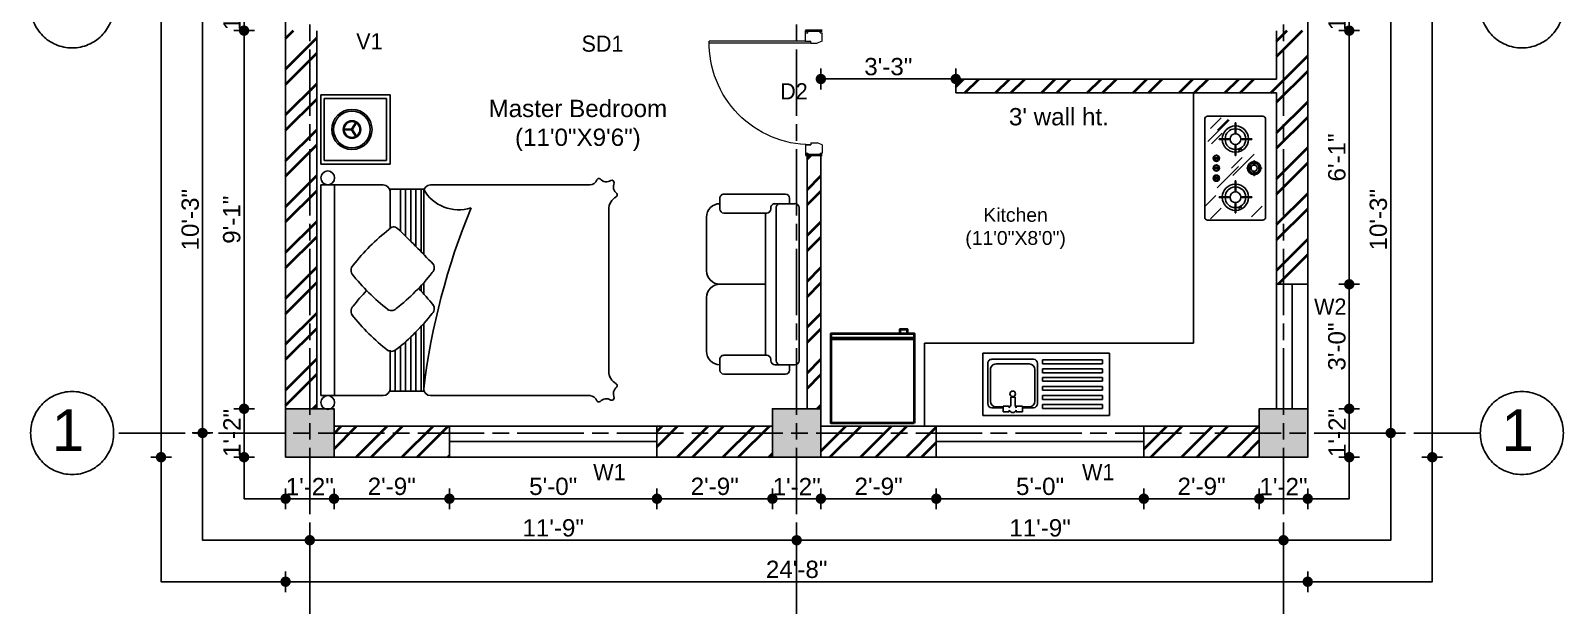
# Model space of a CAD drawing. Header units: inches. Extents: x 115570 to 265311, y 61168 to 314550.
# Drawn here: x 150193.1 to 150636.2, y 81129.9 to 81296.6 of the extents above; entities that cross this region are included whole.
import ezdxf

# ---------------------------------------------------------------- set-up
doc = ezdxf.new("R2010")
doc.units = ezdxf.units.IN
doc.header["$MEASUREMENT"] = 0
doc.linetypes.add('ACAD_ISO08W100', pattern=[36, 24, -3, 6, -3])
doc.layers.get('0').update_dxf_attribs({"lineweight": 25})
doc.layers.add('0 wall', color=7, linetype='Continuous', lineweight=40)
doc.layers.add('hatch', color=9, linetype='Continuous', lineweight=9)
doc.layers.add('0_center line', color=4, linetype='ACAD_ISO08W100', transparency=0.5)
doc.layers.add('doors and windows', color=240, linetype='Continuous')
doc.styles.add('arial.', font='arial.ttf')
doc.styles.add('bimal', font='comic.ttf')
doc.styles.get("Standard").update_dxf_attribs({"font": 'arial.ttf'})
doc.dimstyles.new('interior dimension', dxfattribs={"dimscale": 0, "dimtxt": 5, "dimasz": 3, "dimexe": 3, "dimexo": 3, "dimgap": 1, "dimtad": 1, "dimdec": 0, "dimrnd": 0.25, "dimzin": 3, "dimdsep": 46, "dimlunit": 4, "dimtxsty": 'arial.', "dimblk": 'DOT', "dimcen": 3, "dimdle": 6, "dimclrd": 4, "dimclre": 256, "dimclrt": 7, "dimazin": 0, "dimtfac": 1, "dimtdec": 0, "dimtix": 1, "dimtmove": 2, "dimatfit": 3, "dimfxl": 3, "dimfxlon": 1, "dimtolj": 1, "dimtzin": 0, "dimlwd": -1, "dimlwe": -1, "dimarcsym": 0})
pattern_1 = [(45, (43013.2385, 46726.909), (-6.6291261, 6.6291261), []), (45, (43017.658, 46726.909), (-6.6291261, 6.6291261), [])]

# ---------------------------------------------------------------- blocks, each defined once
blk = doc.blocks.new('A$C64847A4C')
for p, q in [((24, 337), (101, 414)), ((321, 203), (476, 357)), ((377, 411), (372, 411)), ((427, 360), (427, 355)), ((587, 340), (582, 340)), ((53, 225), (53, 220)), ((232, 89), (387, 244)), ((284, 225), (284, 220)), ((377, 306), (372, 306)), ((374, 194), (452, 271)), ((466, 225), (466, 220)), ((702, 225), (702, 220)), ((10, 41), (87, 118)), ((550, 48), (627, 125)), ((568, 22), (722, 177)), ((651, 92), (728, 170)), ((661, 42), (739, 119)), ((101, 2), (178, 79)), ((587, 104), (582, 104))]:
    blk.add_line(p, q)
at = {"ltscale": 0.18}
for p, q in [((163, 340), (168, 340)), ((163, 267), (163, 340)), ((168, 267), (168, 340)), ((348, 360), (322, 360)), ((322, 355), (322, 360)), ((348, 355), (322, 355)), ((372, 385), (372, 411)), ((377, 385), (377, 411)), ((402, 360), (427, 360)), ((402, 355), (427, 355)), ((582, 267), (582, 340)), ((587, 267), (587, 340)), ((120, 225), (53, 225)), ((210, 225), (284, 225)), ((372, 330), (372, 306)), ((377, 330), (377, 306)), ((540, 225), (466, 225)), ((630, 225), (702, 225)), ((120, 220), (53, 220)), ((163, 177), (163, 104)), ((168, 177), (168, 104)), ((210, 220), (284, 220)), ((540, 220), (466, 220)), ((582, 177), (582, 104)), ((587, 177), (587, 104)), ((630, 220), (702, 220)), ((163, 104), (168, 104)), ((299, 100), (299, 69)), ((307, 100), (307, 69)), ((372, 100), (372, 69)), ((380, 100), (380, 69)), ((443, 100), (443, 69)), ((451, 100), (451, 69))]:
    blk.add_line(p, q, dxfattribs=at)
blk.add_lwpolyline([(20, 0), (730, 0, 0.414214), (750, 20), (750, 420, 0.414214), (730, 440), (20, 440, 0.414214), (0, 420), (0, 20, 0.414214)], format="xyb", close=True)
for centre in [(346, 386), (89, 248), (95, 261), (509, 248), (515, 261)]:
    blk.add_circle(centre, 3.73)
for centre, radius in [((375, 357), 22.4), ((165, 222), 39), ((585, 222), 39), ((303, 84), 22.5), ((376, 84), 22.5), ((447, 84), 22.5)]:
    blk.add_circle(centre, radius, dxfattribs=at)
for centre, radius, start, end in [((375, 357), 47.4, 93.0255, 176.9745), ((375, 357), 47.4, 183.0255, 266.9745), ((375, 357), 37.4, 93.8363, 176.1637), ((375, 357), 37.4, 183.8363, 266.1637), ((347, 357), 2.62, 287.6318, 72.3682), ((375, 385), 2.52, 187.9505, 352.0495), ((375, 330), 2.5, 358.3317, 181.6683), ((375, 357), 47.4, 3.0255, 86.9745), ((375, 357), 37.4, 3.8363, 86.1637), ((375, 357), 37.4, 273.8363, 356.1637), ((375, 357), 47.4, 273.0255, 356.9745), ((403, 357), 2.52, 97.2236, 262.7764), ((165, 222), 95, 91.5918, 178.4082), ((165, 222), 75, 91.9102, 178.0898), ((119, 222), 2.64, 288.751, 71.249), ((165, 267), 2.52, 186.7354, 353.2646), ((165, 222), 95, 1.5918, 88.4082), ((165, 222), 75, 1.9102, 88.0898), ((211, 222), 2.67, 110.5507, 249.4493), ((585, 222), 95, 91.5918, 178.4082), ((585, 222), 75, 91.9102, 178.0898), ((539, 222), 2.63, 288.412, 71.588), ((585, 267), 2.51, 183.9579, 356.0421), ((585, 222), 75, 1.9102, 88.0898), ((585, 222), 95, 1.5918, 88.4082), ((630, 222), 2.58, 104.2945, 255.7055), ((165, 222), 95, 181.5918, 268.4082), ((165, 222), 75, 181.9102, 268.0898), ((165, 222), 95, 271.5918, 358.4082), ((165, 222), 75, 271.9102, 358.0898), ((585, 222), 95, 181.5918, 268.4082), ((585, 222), 75, 181.9102, 268.0898), ((585, 176), 2.63, 17.9418, 162.0582), ((585, 222), 75, 271.9102, 358.0898), ((585, 222), 95, 271.5918, 358.4082), ((303, 84), 18.5, 111.3237, 248.6763), ((297, 100), 2, 0, 111.3237), ((297, 69), 2, 248.6763, 0), ((309, 100), 2, 68.6763, 180), ((309, 69), 2, 180, 291.3237), ((303, 84), 18.5, 291.3237, 68.6763), ((376, 84), 18.5, 111.3237, 248.6763), ((370, 100), 2, 0, 111.3237), ((370, 69), 2, 248.6763, 0), ((382, 100), 2, 68.6763, 180), ((382, 69), 2, 180, 291.3237), ((376, 84), 18.5, 291.3237, 68.6763), ((447, 84), 18.5, 111.3237, 248.6763), ((441, 100), 2, 0, 111.3237), ((441, 69), 2, 248.6763, 0), ((453, 100), 2, 68.6763, 180), ((453, 69), 2, 180, 291.3237), ((447, 84), 18.5, 291.3237, 68.6763)]:
    blk.add_arc(centre, radius, start, end, dxfattribs=at)
blk.add_arc((165, 176), 2.69, 21.7885, 158.2115)
blk = doc.blocks.new('A$C27DD639B')
for p, q in [((0, 0), (0, 450)), ((0, 450), (916, 450)), ((916, 0), (916, 450)), ((51, 372), (51, 400)), ((51, 400), (486, 400)), ((486, 372), (51, 372)), ((51, 307), (51, 335)), ((51, 335), (486, 335)), ((486, 400), (486, 372)), ((486, 335), (486, 307)), ((521, 74), (521, 364)), ((541, 118), (541, 348)), ((551, 394), (630, 394)), ((581, 388), (630, 388)), ((630, 383), (630, 423)), ((630, 423), (675, 423)), ((675, 383), (630, 383)), ((675, 423), (675, 411)), ((675, 394), (675, 383)), ((683, 319), (683, 382)), ((714, 380), (714, 319)), ((725, 412), (725, 423)), ((725, 423), (770, 423)), ((725, 383), (725, 394)), ((770, 383), (725, 383)), ((770, 423), (770, 383)), ((770, 394), (851, 394)), ((770, 388), (821, 388)), ((861, 348), (861, 118)), ((881, 364), (881, 74)), ((486, 307), (51, 307)), ((51, 240), (51, 268)), ((51, 268), (486, 268)), ((486, 240), (51, 240)), ((486, 268), (486, 240)), ((714, 319), (683, 319)), ((51, 175), (51, 203)), ((51, 203), (486, 203)), ((486, 175), (51, 175)), ((51, 113), (51, 141)), ((51, 141), (486, 141)), ((486, 113), (51, 113)), ((486, 203), (486, 175)), ((486, 141), (486, 113)), ((51, 48), (51, 76)), ((51, 76), (486, 76)), ((486, 48), (51, 48)), ((486, 76), (486, 48)), ((851, 44), (551, 44)), ((821, 78), (581, 78)), ((916, 0), (0, 0))]:
    blk.add_line(p, q)
blk.add_circle((700, 294), 20.1)
for centre, radius, start, end in [((551, 364), 30, 90, 180), ((581, 348), 40, 90, 180), ((700, 403), 26.7, 19.9093, 161.5199), ((700, 403), 26.7, 198.4801, 230.0288), ((700, 403), 26.7, 301.5638, 340.0907), ((821, 348), 40, 0, 90), ((851, 364), 30, 0, 90), ((581, 118), 40, 180, 270), ((821, 118), 40, 270, 0), ((551, 74), 30, 180, 270), ((851, 74), 30, 270, 0)]:
    blk.add_arc(centre, radius, start, end)
blk = doc.blocks.new('Fridge')
at = {"color": 0, "transparency": 33554687}
blk.add_lwpolyline([(3265.75, 1882.7), (3289.75, 1882.7), (3289.75, 1856.7), (3265.75, 1856.7)], close=True, dxfattribs=at)
blk.add_lwpolyline([(3269.85, 1856.7), (3269.85, 1855.5), (3267.85, 1855.5), (3267.85, 1856.7)], dxfattribs=at)
at = {"layer": '0 wall', "transparency": 33554687}
for p, q in [((3289.75, 1858.3), (3265.75, 1858.3)), ((3289.75, 1857.97), (3265.75, 1857.97))]:
    blk.add_line(p, q, dxfattribs=at)
blk = doc.blocks.new('d2')
at = {"layer": '0 wall'}
for p, q in [((0, 4), (0, 0)), ((30, 0), (30, 4))]:
    blk.add_line(p, q, dxfattribs=at)
at = {"layer": 'hatch', "color": 8}
for p, q in [((2.5, 4), (2.5, 27.25)), ((3, 2.75), (3, 27.25)), ((2.5, 4), (0, 4)), ((0.5, 4), (0.5, 3.5)), ((2.5, 4), (2.5, 2.75)), ((27.5, 4), (27.5, 2.75)), ((27.5, 4), (30, 4)), ((29.5, 4), (29.5, 3.5)), ((0.5, 3.5), (0, 3.5)), ((0.5, 0.5), (0, 0.5)), ((0.5, 0.5), (0.5, 0)), ((2.5, 0), (0.5, 0)), ((3, 2.75), (2.5, 2.75)), ((2.5, 0), (3, 1.25)), ((3, 2.75), (3, 1.25)), ((27, 2.75), (27.5, 2.75)), ((27, 2.75), (27, 1.25)), ((27.5, 0), (27, 1.25)), ((27.5, 0), (29.5, 0)), ((29.5, 3.5), (30, 3.5)), ((29.5, 0.5), (30, 0.5)), ((29.5, 0.5), (29.5, 0))]:
    blk.add_line(p, q, dxfattribs=at)
blk.add_arc((2.91, 2.66), 24.59, 0.2201, 90.9446, dxfattribs=at)
blk = doc.blocks.new('A$C02A636C4')
for p, q in [((1.203, 0.669), (0.097, 0.669)), ((0, 0.572), (0, 0.126)), ((0.068, 0.601), (0.029, 0.601)), ((0.068, 0.64), (0.068, 0.601)), ((0.068, 0.533), (0.068, 0.601)), ((1.232, 0.64), (1.232, 0.601)), ((1.232, 0.601), (1.271, 0.601)), ((1.232, 0.533), (1.232, 0.601)), ((1.3, 0.572), (1.3, 0.126)), ((0.068, 0.495), (0.068, 0.543)), ((1.203, 0.504), (0.097, 0.504)), ((0.107, 0.466), (0.097, 0.466)), ((1.193, 0.466), (1.203, 0.466)), ((1.232, 0.495), (1.232, 0.543)), ((0.136, 0.126), (0.136, 0.436)), ((1.164, 0.427), (0.136, 0.427)), ((0.65, 0.097), (0.65, 0.427)), ((1.164, 0.126), (1.164, 0.436)), ((0.029, 0.097), (0.107, 0.097)), ((0.165, 0), (0.553, 0)), ((0.747, 0), (1.135, 0)), ((1.271, 0.097), (1.193, 0.097))]:
    blk.add_line(p, q)
for centre, radius, start, end in [((0.097, 0.64), 0.0291, 90, 180), ((1.203, 0.64), 0.0291, 0, 90), ((0.029, 0.572), 0.0291, 90, 180), ((1.271, 0.572), 0.0291, 0, 90), ((0.097, 0.533), 0.0291, 180, 270), ((0.097, 0.495), 0.0291, 180, 270), ((0.107, 0.436), 0.0291, 0, 90), ((1.193, 0.436), 0.0291, 90, 180), ((1.203, 0.533), 0.0291, 270, 0), ((1.203, 0.495), 0.0291, 270, 0), ((0.029, 0.126), 0.0291, 180, 270), ((0.107, 0.126), 0.0291, 270, 0), ((1.193, 0.126), 0.0291, 180, 270), ((1.271, 0.126), 0.0291, 270, 0), ((0.165, 0.097), 0.097, 180, 270), ((0.553, 0.097), 0.097, 270, 0), ((0.747, 0.097), 0.097, 180, 270), ((1.135, 0.097), 0.097, 270, 0)]:
    blk.add_arc(centre, radius, start, end)
blk = doc.blocks.new('_Dot')
at = {"color": 0, "linetype": 'ByBlock', "lineweight": -2}
blk.add_line((-0.5, 0), (-1, 0), dxfattribs=at)
at = {"color": 0, "linetype": 'ByBlock', "const_width": 0.5}
blk.add_lwpolyline([(-0.25, 0, 1), (0.25, 0, 1)], format="xyb", close=True, dxfattribs=at)
blk = doc.blocks.new('*D331')
at = {"transparency": 16777216}
for p, q in [((150421.56, 81285.63), (150421.56, 81279.63)), ((150460.56, 81282.63), (150460.56, 81285.63))]:
    blk.add_line(p, q, dxfattribs=at)
at = {"color": 4, "transparency": 16777216}
blk.add_line((150457.56, 81282.63), (150424.56, 81282.63), dxfattribs=at)
at = {"layer": 'Defpoints', "color": 0, "transparency": 16777216}
for p in [(150421.56, 81296.61), (150421.56, 81282.63), (150460.56, 81282.6)]:
    blk.add_point(p, dxfattribs=at)
at = {"color": 4, "transparency": 16777216, "xscale": 3, "yscale": 3, "zscale": 3, "rotation": 180}
blk.add_blockref('_Dot', (150421.56, 81282.63), dxfattribs=at)
at = {"color": 4, "transparency": 16777216, "xscale": 3, "yscale": 3, "zscale": 3}
blk.add_blockref('_Dot', (150460.56, 81282.63), dxfattribs=at)
at = {"color": 7, "transparency": 16777216, "insert": (150441.06, 81286.18), "char_height": 5, "attachment_point": 5, "style": 'arial.'}
blk.add_mtext('\\A1;3\'-3"', dxfattribs=at)
blk = doc.blocks.new('*D332')
at = {"transparency": 16777216}
for p, q in [((150266.81, 81164.27), (150266.81, 81158.27)), ((150280.81, 81164.27), (150280.81, 81158.27))]:
    blk.add_line(p, q, dxfattribs=at)
at = {"color": 4, "transparency": 16777216}
for p, q in [((150263.81, 81161.27), (150260.81, 81161.27)), ((150266.81, 81161.27), (150280.81, 81161.27)), ((150283.81, 81161.27), (150286.81, 81161.27))]:
    blk.add_line(p, q, dxfattribs=at)
at = {"layer": 'Defpoints', "color": 0, "transparency": 16777216}
for p in [(150266.81, 81173.28), (150280.81, 81173.27), (150280.81, 81161.27)]:
    blk.add_point(p, dxfattribs=at)
at = {"color": 4, "transparency": 16777216, "xscale": 3, "yscale": 3, "zscale": 3}
blk.add_blockref('_Dot', (150266.81, 81161.27), dxfattribs=at)
at = {"color": 4, "transparency": 16777216, "xscale": 3, "yscale": 3, "zscale": 3, "rotation": 180}
blk.add_blockref('_Dot', (150280.81, 81161.27), dxfattribs=at)
at = {"color": 7, "transparency": 16777216, "insert": (150273.81, 81164.78), "char_height": 5, "attachment_point": 5, "style": 'arial.'}
blk.add_mtext('\\A1;1\'-2"', dxfattribs=at)
blk = doc.blocks.new('*D333')
at = {"transparency": 16777216}
for p, q in [((150280.81, 81164.27), (150280.81, 81158.27)), ((150314.18, 81164.27), (150314.18, 81158.27))]:
    blk.add_line(p, q, dxfattribs=at)
at = {"color": 4, "transparency": 16777216}
blk.add_line((150283.81, 81161.27), (150311.18, 81161.27), dxfattribs=at)
at = {"layer": 'Defpoints', "color": 0, "transparency": 16777216}
for p in [(150280.81, 81173.27), (150314.18, 81173.27), (150314.18, 81161.27)]:
    blk.add_point(p, dxfattribs=at)
at = {"color": 4, "transparency": 16777216, "xscale": 3, "yscale": 3, "zscale": 3, "rotation": 180}
blk.add_blockref('_Dot', (150280.81, 81161.27), dxfattribs=at)
at = {"color": 4, "transparency": 16777216, "xscale": 3, "yscale": 3, "zscale": 3}
blk.add_blockref('_Dot', (150314.18, 81161.27), dxfattribs=at)
at = {"color": 7, "transparency": 16777216, "insert": (150297.5, 81164.82), "char_height": 5, "attachment_point": 5, "style": 'arial.'}
blk.add_mtext('\\A1;2\'-9"', dxfattribs=at)
blk = doc.blocks.new('*D334')
at = {"transparency": 16777216}
for p, q in [((150314.18, 81164.27), (150314.18, 81158.27)), ((150374.18, 81164.27), (150374.18, 81158.27))]:
    blk.add_line(p, q, dxfattribs=at)
at = {"color": 4, "transparency": 16777216}
blk.add_line((150317.18, 81161.27), (150371.18, 81161.27), dxfattribs=at)
at = {"layer": 'Defpoints', "color": 0, "transparency": 16777216}
for p in [(150314.18, 81173.27), (150374.18, 81173.27), (150374.18, 81161.27)]:
    blk.add_point(p, dxfattribs=at)
at = {"color": 4, "transparency": 16777216, "xscale": 3, "yscale": 3, "zscale": 3, "rotation": 180}
blk.add_blockref('_Dot', (150314.18, 81161.27), dxfattribs=at)
at = {"color": 4, "transparency": 16777216, "xscale": 3, "yscale": 3, "zscale": 3}
blk.add_blockref('_Dot', (150374.18, 81161.27), dxfattribs=at)
at = {"color": 7, "transparency": 16777216, "insert": (150344.18, 81164.82), "char_height": 5, "attachment_point": 5, "style": 'arial.'}
blk.add_mtext('\\A1;5\'-0"', dxfattribs=at)
blk = doc.blocks.new('*D335')
at = {"transparency": 16777216}
for p, q in [((150374.18, 81164.27), (150374.18, 81158.27)), ((150407.56, 81164.27), (150407.56, 81158.27))]:
    blk.add_line(p, q, dxfattribs=at)
at = {"color": 4, "transparency": 16777216}
blk.add_line((150377.18, 81161.27), (150404.56, 81161.27), dxfattribs=at)
at = {"layer": 'Defpoints', "color": 0, "transparency": 16777216}
for p in [(150374.18, 81173.27), (150407.56, 81173.27), (150407.56, 81161.27)]:
    blk.add_point(p, dxfattribs=at)
at = {"color": 4, "transparency": 16777216, "xscale": 3, "yscale": 3, "zscale": 3, "rotation": 180}
blk.add_blockref('_Dot', (150374.18, 81161.27), dxfattribs=at)
at = {"color": 4, "transparency": 16777216, "xscale": 3, "yscale": 3, "zscale": 3}
blk.add_blockref('_Dot', (150407.56, 81161.27), dxfattribs=at)
at = {"color": 7, "transparency": 16777216, "insert": (150390.87, 81164.82), "char_height": 5, "attachment_point": 5, "style": 'arial.'}
blk.add_mtext('\\A1;2\'-9"', dxfattribs=at)
blk = doc.blocks.new('*D336')
at = {"transparency": 16777216}
for p, q in [((150407.56, 81164.27), (150407.56, 81158.27)), ((150421.56, 81164.27), (150421.56, 81158.27))]:
    blk.add_line(p, q, dxfattribs=at)
at = {"color": 4, "transparency": 16777216}
for p, q in [((150404.56, 81161.27), (150401.56, 81161.27)), ((150407.56, 81161.27), (150421.56, 81161.27)), ((150424.56, 81161.27), (150427.56, 81161.27))]:
    blk.add_line(p, q, dxfattribs=at)
at = {"layer": 'Defpoints', "color": 0, "transparency": 16777216}
for p in [(150407.56, 81173.27), (150421.56, 81173.27), (150421.56, 81161.27)]:
    blk.add_point(p, dxfattribs=at)
at = {"color": 4, "transparency": 16777216, "xscale": 3, "yscale": 3, "zscale": 3}
blk.add_blockref('_Dot', (150407.56, 81161.27), dxfattribs=at)
at = {"color": 4, "transparency": 16777216, "xscale": 3, "yscale": 3, "zscale": 3, "rotation": 180}
blk.add_blockref('_Dot', (150421.56, 81161.27), dxfattribs=at)
at = {"color": 7, "transparency": 16777216, "insert": (150414.56, 81164.78), "char_height": 5, "attachment_point": 5, "style": 'arial.'}
blk.add_mtext('\\A1;1\'-2"', dxfattribs=at)
blk = doc.blocks.new('*D337')
at = {"transparency": 16777216}
for p, q in [((150421.56, 81164.27), (150421.56, 81158.27)), ((150454.93, 81164.27), (150454.93, 81158.27))]:
    blk.add_line(p, q, dxfattribs=at)
at = {"color": 4, "transparency": 16777216}
blk.add_line((150424.56, 81161.27), (150451.93, 81161.27), dxfattribs=at)
at = {"layer": 'Defpoints', "color": 0, "transparency": 16777216}
for p in [(150421.56, 81173.27), (150454.93, 81173.27), (150454.93, 81161.27)]:
    blk.add_point(p, dxfattribs=at)
at = {"color": 4, "transparency": 16777216, "xscale": 3, "yscale": 3, "zscale": 3, "rotation": 180}
blk.add_blockref('_Dot', (150421.56, 81161.27), dxfattribs=at)
at = {"color": 4, "transparency": 16777216, "xscale": 3, "yscale": 3, "zscale": 3}
blk.add_blockref('_Dot', (150454.93, 81161.27), dxfattribs=at)
at = {"color": 7, "transparency": 16777216, "insert": (150438.25, 81164.82), "char_height": 5, "attachment_point": 5, "style": 'arial.'}
blk.add_mtext('\\A1;2\'-9"', dxfattribs=at)
blk = doc.blocks.new('*D338')
at = {"transparency": 16777216}
for p, q in [((150454.93, 81164.27), (150454.93, 81158.27)), ((150514.93, 81164.27), (150514.93, 81158.27))]:
    blk.add_line(p, q, dxfattribs=at)
at = {"color": 4, "transparency": 16777216}
blk.add_line((150457.93, 81161.27), (150511.93, 81161.27), dxfattribs=at)
at = {"layer": 'Defpoints', "color": 0, "transparency": 16777216}
for p in [(150454.93, 81173.27), (150514.93, 81173.27), (150514.93, 81161.27)]:
    blk.add_point(p, dxfattribs=at)
at = {"color": 4, "transparency": 16777216, "xscale": 3, "yscale": 3, "zscale": 3, "rotation": 180}
blk.add_blockref('_Dot', (150454.93, 81161.27), dxfattribs=at)
at = {"color": 4, "transparency": 16777216, "xscale": 3, "yscale": 3, "zscale": 3}
blk.add_blockref('_Dot', (150514.93, 81161.27), dxfattribs=at)
at = {"color": 7, "transparency": 16777216, "insert": (150484.93, 81164.82), "char_height": 5, "attachment_point": 5, "style": 'arial.'}
blk.add_mtext('\\A1;5\'-0"', dxfattribs=at)
blk = doc.blocks.new('*D339')
at = {"transparency": 16777216}
for p, q in [((150514.93, 81164.27), (150514.93, 81158.27)), ((150548.31, 81164.27), (150548.31, 81158.27))]:
    blk.add_line(p, q, dxfattribs=at)
at = {"color": 4, "transparency": 16777216}
blk.add_line((150517.93, 81161.27), (150545.31, 81161.27), dxfattribs=at)
at = {"layer": 'Defpoints', "color": 0, "transparency": 16777216}
for p in [(150514.93, 81173.27), (150548.31, 81173.27), (150548.31, 81161.27)]:
    blk.add_point(p, dxfattribs=at)
at = {"color": 4, "transparency": 16777216, "xscale": 3, "yscale": 3, "zscale": 3, "rotation": 180}
blk.add_blockref('_Dot', (150514.93, 81161.27), dxfattribs=at)
at = {"color": 4, "transparency": 16777216, "xscale": 3, "yscale": 3, "zscale": 3}
blk.add_blockref('_Dot', (150548.31, 81161.27), dxfattribs=at)
at = {"color": 7, "transparency": 16777216, "insert": (150531.62, 81164.82), "char_height": 5, "attachment_point": 5, "style": 'arial.'}
blk.add_mtext('\\A1;2\'-9"', dxfattribs=at)
blk = doc.blocks.new('*D340')
at = {"transparency": 16777216}
for p, q in [((150548.31, 81164.27), (150548.31, 81158.27)), ((150562.31, 81164.27), (150562.31, 81158.27))]:
    blk.add_line(p, q, dxfattribs=at)
at = {"color": 4, "transparency": 16777216}
for p, q in [((150545.31, 81161.27), (150542.31, 81161.27)), ((150548.31, 81161.27), (150562.31, 81161.27)), ((150565.31, 81161.27), (150568.31, 81161.27))]:
    blk.add_line(p, q, dxfattribs=at)
at = {"layer": 'Defpoints', "color": 0, "transparency": 16777216}
for p in [(150548.31, 81173.27), (150562.31, 81173.27), (150562.31, 81161.27)]:
    blk.add_point(p, dxfattribs=at)
at = {"color": 4, "transparency": 16777216, "xscale": 3, "yscale": 3, "zscale": 3}
blk.add_blockref('_Dot', (150548.31, 81161.27), dxfattribs=at)
at = {"color": 4, "transparency": 16777216, "xscale": 3, "yscale": 3, "zscale": 3, "rotation": 180}
blk.add_blockref('_Dot', (150562.31, 81161.27), dxfattribs=at)
at = {"color": 7, "transparency": 16777216, "insert": (150555.31, 81164.78), "char_height": 5, "attachment_point": 5, "style": 'arial.'}
blk.add_mtext('\\A1;1\'-2"', dxfattribs=at)
blk = doc.blocks.new('*D341')
at = {"transparency": 16777216}
for p, q in [((150273.81, 81152.27), (150273.81, 81146.27)), ((150414.56, 81152.27), (150414.56, 81146.27))]:
    blk.add_line(p, q, dxfattribs=at)
at = {"color": 4, "transparency": 16777216}
blk.add_line((150276.81, 81149.27), (150411.56, 81149.27), dxfattribs=at)
at = {"layer": 'Defpoints', "color": 0, "transparency": 16777216}
for p in [(150273.81, 81173.28), (150414.56, 81173.28), (150414.56, 81149.27)]:
    blk.add_point(p, dxfattribs=at)
at = {"color": 4, "transparency": 16777216, "xscale": 3, "yscale": 3, "zscale": 3, "rotation": 180}
blk.add_blockref('_Dot', (150273.81, 81149.27), dxfattribs=at)
at = {"color": 4, "transparency": 16777216, "xscale": 3, "yscale": 3, "zscale": 3}
blk.add_blockref('_Dot', (150414.56, 81149.27), dxfattribs=at)
at = {"color": 7, "transparency": 16777216, "insert": (150344.18, 81152.82), "char_height": 5, "attachment_point": 5, "style": 'arial.'}
blk.add_mtext('\\A1;11\'-9"', dxfattribs=at)
blk = doc.blocks.new('*D342')
at = {"transparency": 16777216}
for p, q in [((150414.56, 81152.27), (150414.56, 81146.27)), ((150555.31, 81152.27), (150555.31, 81146.27))]:
    blk.add_line(p, q, dxfattribs=at)
at = {"color": 4, "transparency": 16777216}
blk.add_line((150417.56, 81149.27), (150552.31, 81149.27), dxfattribs=at)
at = {"layer": 'Defpoints', "color": 0, "transparency": 16777216}
for p in [(150414.56, 81173.28), (150555.31, 81173.27), (150555.31, 81149.27)]:
    blk.add_point(p, dxfattribs=at)
at = {"color": 4, "transparency": 16777216, "xscale": 3, "yscale": 3, "zscale": 3, "rotation": 180}
blk.add_blockref('_Dot', (150414.56, 81149.27), dxfattribs=at)
at = {"color": 4, "transparency": 16777216, "xscale": 3, "yscale": 3, "zscale": 3}
blk.add_blockref('_Dot', (150555.31, 81149.27), dxfattribs=at)
at = {"color": 7, "transparency": 16777216, "insert": (150484.93, 81152.82), "char_height": 5, "attachment_point": 5, "style": 'arial.'}
blk.add_mtext('\\A1;11\'-9"', dxfattribs=at)
blk = doc.blocks.new('*D343')
at = {"transparency": 16777216}
for p, q in [((150266.81, 81140.27), (150266.81, 81134.27)), ((150562.31, 81140.27), (150562.31, 81134.27))]:
    blk.add_line(p, q, dxfattribs=at)
at = {"color": 4, "transparency": 16777216}
blk.add_line((150269.81, 81137.27), (150559.31, 81137.27), dxfattribs=at)
at = {"layer": 'Defpoints', "color": 0, "transparency": 16777216}
for p in [(150266.81, 81173.28), (150562.31, 81173.27), (150562.31, 81137.27)]:
    blk.add_point(p, dxfattribs=at)
at = {"color": 4, "transparency": 16777216, "xscale": 3, "yscale": 3, "zscale": 3, "rotation": 180}
blk.add_blockref('_Dot', (150266.81, 81137.27), dxfattribs=at)
at = {"color": 4, "transparency": 16777216, "xscale": 3, "yscale": 3, "zscale": 3}
blk.add_blockref('_Dot', (150562.31, 81137.27), dxfattribs=at)
at = {"color": 7, "transparency": 16777216, "insert": (150414.56, 81140.82), "char_height": 5, "attachment_point": 5, "style": 'arial.'}
blk.add_mtext('\\A1;24\'-8"', dxfattribs=at)
blk = doc.blocks.new('*D344')
at = {"color": 4, "transparency": 16777216}
for p, q in [((150574.31, 81190.27), (150574.31, 81193.27)), ((150574.31, 81173.28), (150574.31, 81187.27)), ((150574.31, 81170.28), (150574.31, 81167.28))]:
    blk.add_line(p, q, dxfattribs=at)
at = {"transparency": 16777216}
for p, q in [((150571.31, 81187.27), (150577.31, 81187.27)), ((150571.31, 81173.28), (150577.31, 81173.28))]:
    blk.add_line(p, q, dxfattribs=at)
at = {"layer": 'Defpoints', "color": 0, "transparency": 16777216}
for p in [(150562.31, 81187.27), (150574.31, 81187.27), (150562.31, 81173.28)]:
    blk.add_point(p, dxfattribs=at)
at = {"color": 4, "transparency": 16777216, "xscale": 3, "yscale": 3, "zscale": 3}
for p, rotation in [((150574.31, 81187.27), 270), ((150574.31, 81173.28), 90)]:
    blk.add_blockref('_Dot', p, dxfattribs=dict(at, rotation=rotation))
at = {"color": 7, "transparency": 16777216, "insert": (150570.8, 81180.27), "char_height": 5, "attachment_point": 5, "rotation": 90, "style": 'arial.'}
blk.add_mtext('\\A1;1\'-2"', dxfattribs=at)
blk = doc.blocks.new('*D345')
at = {"transparency": 16777216}
for p, q in [((150571.31, 81223.27), (150577.31, 81223.27)), ((150571.31, 81187.27), (150577.31, 81187.27))]:
    blk.add_line(p, q, dxfattribs=at)
at = {"color": 4, "transparency": 16777216}
blk.add_line((150574.31, 81190.27), (150574.31, 81220.27), dxfattribs=at)
at = {"layer": 'Defpoints', "color": 0, "transparency": 16777216}
for p in [(150562.31, 81223.27), (150574.31, 81223.27), (150562.31, 81187.27)]:
    blk.add_point(p, dxfattribs=at)
at = {"color": 4, "transparency": 16777216, "xscale": 3, "yscale": 3, "zscale": 3}
for p, rotation in [((150574.31, 81223.27), 90), ((150574.31, 81187.27), 270)]:
    blk.add_blockref('_Dot', p, dxfattribs=dict(at, rotation=rotation))
at = {"color": 7, "transparency": 16777216, "insert": (150570.75, 81205.27), "char_height": 5, "attachment_point": 5, "rotation": 90, "style": 'arial.'}
blk.add_mtext('\\A1;3\'-0"', dxfattribs=at)
blk = doc.blocks.new('*D346')
at = {"transparency": 16777216}
for p, q in [((150571.31, 81296.61), (150577.31, 81296.61)), ((150571.31, 81223.27), (150577.31, 81223.27))]:
    blk.add_line(p, q, dxfattribs=at)
at = {"color": 4, "transparency": 16777216}
blk.add_line((150574.31, 81226.27), (150574.31, 81293.61), dxfattribs=at)
at = {"layer": 'Defpoints', "color": 0, "transparency": 16777216}
for p in [(150562.31, 81296.61), (150574.31, 81296.61), (150562.31, 81223.27)]:
    blk.add_point(p, dxfattribs=at)
at = {"color": 4, "transparency": 16777216, "xscale": 3, "yscale": 3, "zscale": 3}
for p, rotation in [((150574.31, 81296.61), 90), ((150574.31, 81223.27), 270)]:
    blk.add_blockref('_Dot', p, dxfattribs=dict(at, rotation=rotation))
at = {"color": 7, "transparency": 16777216, "insert": (150570.75, 81259.94), "char_height": 5, "attachment_point": 5, "rotation": 90, "style": 'arial.'}
blk.add_mtext('\\A1;6\'-1"', dxfattribs=at)
blk = doc.blocks.new('*D347')
at = {"color": 4, "transparency": 16777216}
for p, q in [((150574.31, 81313.61), (150574.31, 81316.61)), ((150574.31, 81296.61), (150574.31, 81310.61)), ((150574.31, 81293.61), (150574.31, 81290.61))]:
    blk.add_line(p, q, dxfattribs=at)
at = {"transparency": 16777216}
for p, q in [((150571.31, 81310.61), (150577.31, 81310.61)), ((150571.31, 81296.61), (150577.31, 81296.61))]:
    blk.add_line(p, q, dxfattribs=at)
at = {"layer": 'Defpoints', "color": 0, "transparency": 16777216}
for p in [(150562.31, 81310.61), (150574.31, 81310.61), (150562.31, 81296.61)]:
    blk.add_point(p, dxfattribs=at)
at = {"color": 4, "transparency": 16777216, "xscale": 3, "yscale": 3, "zscale": 3}
for p, rotation in [((150574.31, 81310.61), 270), ((150574.31, 81296.61), 90)]:
    blk.add_blockref('_Dot', p, dxfattribs=dict(at, rotation=rotation))
at = {"color": 7, "transparency": 16777216, "insert": (150570.8, 81303.61), "char_height": 5, "attachment_point": 5, "rotation": 90, "style": 'arial.'}
blk.add_mtext('\\A1;1\'-2"', dxfattribs=at)
blk = doc.blocks.new('*D356')
at = {"transparency": 16777216}
for p, q in [((150583.31, 81303.61), (150589.31, 81303.61)), ((150583.31, 81180.27), (150589.31, 81180.27))]:
    blk.add_line(p, q, dxfattribs=at)
at = {"color": 4, "transparency": 16777216}
blk.add_line((150586.31, 81183.27), (150586.31, 81300.61), dxfattribs=at)
at = {"layer": 'Defpoints', "color": 0, "transparency": 16777216}
for p in [(150562.31, 81303.61), (150586.31, 81303.61), (150562.31, 81180.27)]:
    blk.add_point(p, dxfattribs=at)
at = {"color": 4, "transparency": 16777216, "xscale": 3, "yscale": 3, "zscale": 3}
for p, rotation in [((150586.31, 81303.61), 90), ((150586.31, 81180.27), 270)]:
    blk.add_blockref('_Dot', p, dxfattribs=dict(at, rotation=rotation))
at = {"color": 7, "transparency": 16777216, "insert": (150582.75, 81241.94), "char_height": 5, "attachment_point": 5, "rotation": 90, "style": 'arial.'}
blk.add_mtext('\\A1;10\'-3"', dxfattribs=at)
blk = doc.blocks.new('*D358')
at = {"transparency": 16777216}
for p, q in [((150595.31, 81502.61), (150601.31, 81502.61)), ((150595.31, 81173.27), (150601.31, 81173.27))]:
    blk.add_line(p, q, dxfattribs=at)
at = {"color": 4, "transparency": 16777216}
blk.add_line((150598.31, 81499.61), (150598.31, 81176.27), dxfattribs=at)
at = {"layer": 'Defpoints', "color": 0, "transparency": 16777216}
for p in [(150562.31, 81502.61), (150562.31, 81173.27), (150598.31, 81173.27)]:
    blk.add_point(p, dxfattribs=at)
at = {"color": 4, "transparency": 16777216, "xscale": 3, "yscale": 3, "zscale": 3}
for p, rotation in [((150598.31, 81502.61), 90), ((150598.31, 81173.27), 270)]:
    blk.add_blockref('_Dot', p, dxfattribs=dict(at, rotation=rotation))
at = {"color": 7, "transparency": 16777216, "insert": (150594.75, 81337.94), "char_height": 5, "attachment_point": 5, "rotation": 90, "style": 'arial.'}
blk.add_mtext('\\A1;27\'-5"', dxfattribs=at)
blk = doc.blocks.new('*D374')
at = {"color": 4, "transparency": 16777216}
for p, q in [((150254.81, 81313.6), (150254.81, 81316.6)), ((150254.81, 81310.6), (150254.81, 81296.61)), ((150254.81, 81293.61), (150254.81, 81290.61))]:
    blk.add_line(p, q, dxfattribs=at)
at = {"transparency": 16777216}
for p, q in [((150257.81, 81310.6), (150251.81, 81310.6)), ((150257.81, 81296.61), (150251.81, 81296.61))]:
    blk.add_line(p, q, dxfattribs=at)
at = {"layer": 'Defpoints', "color": 0, "transparency": 16777216}
for p in [(150266.81, 81310.6), (150254.81, 81296.61), (150266.81, 81296.61)]:
    blk.add_point(p, dxfattribs=at)
at = {"color": 4, "transparency": 16777216, "xscale": 3, "yscale": 3, "zscale": 3}
for p, rotation in [((150254.81, 81310.6), 270), ((150254.81, 81296.61), 90)]:
    blk.add_blockref('_Dot', p, dxfattribs=dict(at, rotation=rotation))
at = {"color": 7, "transparency": 16777216, "insert": (150251.3, 81303.61), "char_height": 5, "attachment_point": 5, "rotation": 90, "style": 'arial.'}
blk.add_mtext('\\A1;1\'-2"', dxfattribs=at)
blk = doc.blocks.new('*D375')
at = {"transparency": 16777216}
for p, q in [((150257.81, 81296.61), (150251.81, 81296.61)), ((150257.81, 81187.28), (150251.81, 81187.28))]:
    blk.add_line(p, q, dxfattribs=at)
at = {"color": 4, "transparency": 16777216}
blk.add_line((150254.81, 81293.61), (150254.81, 81190.28), dxfattribs=at)
at = {"layer": 'Defpoints', "color": 0, "transparency": 16777216}
for p in [(150266.81, 81296.61), (150254.81, 81187.28), (150266.81, 81187.28)]:
    blk.add_point(p, dxfattribs=at)
at = {"color": 4, "transparency": 16777216, "xscale": 3, "yscale": 3, "zscale": 3}
for p, rotation in [((150254.81, 81296.61), 90), ((150254.81, 81187.28), 270)]:
    blk.add_blockref('_Dot', p, dxfattribs=dict(at, rotation=rotation))
at = {"color": 7, "transparency": 16777216, "insert": (150251.26, 81241.94), "char_height": 5, "attachment_point": 5, "rotation": 90, "style": 'arial.'}
blk.add_mtext('\\A1;9\'-1"', dxfattribs=at)
blk = doc.blocks.new('*D376')
at = {"color": 4, "transparency": 16777216}
for p, q in [((150254.81, 81190.28), (150254.81, 81193.28)), ((150254.81, 81187.28), (150254.81, 81173.28)), ((150254.81, 81170.28), (150254.81, 81167.28))]:
    blk.add_line(p, q, dxfattribs=at)
at = {"transparency": 16777216}
for p, q in [((150257.81, 81187.28), (150251.81, 81187.28)), ((150257.81, 81173.28), (150251.81, 81173.28))]:
    blk.add_line(p, q, dxfattribs=at)
at = {"layer": 'Defpoints', "color": 0, "transparency": 16777216}
for p in [(150266.81, 81187.28), (150254.81, 81173.28), (150266.81, 81173.28)]:
    blk.add_point(p, dxfattribs=at)
at = {"color": 4, "transparency": 16777216, "xscale": 3, "yscale": 3, "zscale": 3}
for p, rotation in [((150254.81, 81187.28), 270), ((150254.81, 81173.28), 90)]:
    blk.add_blockref('_Dot', p, dxfattribs=dict(at, rotation=rotation))
at = {"color": 7, "transparency": 16777216, "insert": (150251.3, 81180.28), "char_height": 5, "attachment_point": 5, "rotation": 90, "style": 'arial.'}
blk.add_mtext('\\A1;1\'-2"', dxfattribs=at)
blk = doc.blocks.new('*D377')
at = {"transparency": 16777216}
for p, q in [((150245.81, 81303.61), (150239.81, 81303.61)), ((150245.81, 81180.28), (150239.81, 81180.28))]:
    blk.add_line(p, q, dxfattribs=at)
at = {"color": 4, "transparency": 16777216}
blk.add_line((150242.81, 81183.28), (150242.81, 81300.61), dxfattribs=at)
at = {"layer": 'Defpoints', "color": 0, "transparency": 16777216}
for p in [(150242.81, 81303.61), (150266.81, 81303.61), (150266.81, 81180.28)]:
    blk.add_point(p, dxfattribs=at)
at = {"color": 4, "transparency": 16777216, "xscale": 3, "yscale": 3, "zscale": 3}
for p, rotation in [((150242.81, 81303.61), 90), ((150242.81, 81180.28), 270)]:
    blk.add_blockref('_Dot', p, dxfattribs=dict(at, rotation=rotation))
at = {"color": 7, "transparency": 16777216, "insert": (150239.26, 81241.94), "char_height": 5, "attachment_point": 5, "rotation": 90, "style": 'arial.'}
blk.add_mtext('\\A1;10\'-3"', dxfattribs=at)
blk = doc.blocks.new('*D379')
at = {"transparency": 16777216}
for p, q in [((150233.81, 81502.61), (150227.81, 81502.61)), ((150233.81, 81173.28), (150227.81, 81173.28))]:
    blk.add_line(p, q, dxfattribs=at)
at = {"color": 4, "transparency": 16777216}
blk.add_line((150230.81, 81499.61), (150230.81, 81176.28), dxfattribs=at)
at = {"layer": 'Defpoints', "color": 0, "transparency": 16777216}
for p in [(150266.81, 81502.61), (150230.81, 81173.28), (150266.81, 81173.28)]:
    blk.add_point(p, dxfattribs=at)
at = {"color": 4, "transparency": 16777216, "xscale": 3, "yscale": 3, "zscale": 3}
for p, rotation in [((150230.81, 81502.61), 90), ((150230.81, 81173.28), 270)]:
    blk.add_blockref('_Dot', p, dxfattribs=dict(at, rotation=rotation))
at = {"color": 7, "transparency": 16777216, "insert": (150227.26, 81337.94), "char_height": 5, "attachment_point": 5, "rotation": 90, "style": 'arial.'}
blk.add_mtext('\\A1;27\'-5"', dxfattribs=at)

msp = doc.modelspace()

# ---------------------------------------------------------------- hatches: boundary and pattern name
h = msp.add_hatch(color=256)
h.dxf.hatch_style = 1
h.paths.add_polyline_path([(150266.81, 81173.28), (150280.81, 81173.28), (150280.81, 81187.28), (150266.81, 81187.28)])
h = msp.add_hatch(color=256)
h.dxf.hatch_style = 1
h.paths.add_polyline_path([(150407.56, 81173.28), (150421.56, 81173.28), (150421.56, 81187.28), (150407.56, 81187.28)])
h = msp.add_hatch(color=256)
h.dxf.hatch_style = 1
h.paths.add_polyline_path([(150548.31, 81173.27), (150562.31, 81173.27), (150562.31, 81187.27), (150548.31, 81187.27)])
at = {"layer": '0 wall', "transparency": 33554585}
h = msp.add_hatch(dxfattribs=at)
h.set_pattern_fill('ANSI32', color=256, scale=25)
h.set_pattern_definition(pattern_1)
h.paths.add_polyline_path([(150275.81, 81296.61), (150266.81, 81296.61), (150266.81, 81187.28), (150275.81, 81187.28)])
h.paths.add_polyline_path([(150275.81, 81392.61), (150266.81, 81392.61), (150266.81, 81310.61), (150275.81, 81310.61)])
h.paths.add_polyline_path([(150474.83, 81266.48), (150506.23, 81266.48), (150506.23, 81276.79), (150474.83, 81276.79)], flags=9)
h.paths.add_polyline_path([(150339.49, 81314.05), (150419.25, 81314.05), (150419.25, 81332.77), (150339.49, 81332.77)], flags=9)
h.paths.add_polyline_path([(150354.5, 81287.21), (150365.99, 81287.21), (150365.99, 81298.56), (150354.5, 81298.56)], flags=9)
h.paths.add_polyline_path([(150420.64, 81349.85), (150431.12, 81349.85), (150431.12, 81361.2), (150420.64, 81361.2)], flags=9)
h.paths.add_polyline_path([(150286.97, 81287.9), (150296.41, 81287.9), (150296.41, 81299.24), (150286.97, 81299.24)], flags=9)
h.paths.add_polyline_path([(150408.66, 81372.51), (150419.61, 81372.51), (150419.61, 81383.86), (150408.66, 81383.86)], flags=9)
h.paths.add_polyline_path([(150408.45, 81273.44), (150419.4, 81273.44), (150419.4, 81284.78), (150408.45, 81284.78)], flags=9)
h.paths.add_polyline_path([(150321.69, 81301.05), (150332.63, 81301.05), (150332.63, 81312.4), (150321.69, 81312.4)], flags=9)
h.paths.add_polyline_path([(150452.75, 81493.99), (150465.46, 81493.99), (150465.46, 81505.34), (150452.75, 81505.34)], flags=9)
h.paths.add_polyline_path([(150411.81, 81421.72), (150428.24, 81421.72), (150428.24, 81438.21), (150411.81, 81438.21)], flags=9)
h = msp.add_hatch(dxfattribs=at)
h.set_pattern_fill('ANSI32', color=256, scale=25)
h.set_pattern_definition(pattern_1)
h.paths.add_polyline_path([(150314.18, 81182.27), (150280.81, 81182.27), (150280.81, 81173.27), (150314.18, 81173.27)])
h.paths.add_polyline_path([(150407.56, 81182.27), (150374.18, 81182.27), (150374.18, 81173.27), (150407.56, 81173.27), (150407.56, 81173.28)])
h.paths.add_polyline_path([(150454.93, 81182.27), (150421.56, 81182.27), (150421.56, 81173.27), (150454.93, 81173.27)])
h.paths.add_polyline_path([(150548.31, 81182.27), (150514.93, 81182.27), (150514.93, 81173.27), (150548.31, 81173.27)])
h.paths.add_polyline_path([(150562.31, 81296.6), (150562.31, 81296.61), (150553.31, 81296.61), (150553.31, 81282.61), (150460.56, 81282.6), (150460.56, 81278.6), (150553.31, 81278.61), (150553.31, 81223.27), (150562.31, 81223.27)])
h = msp.add_hatch(dxfattribs=at)
h.set_pattern_fill('ANSI32', color=256, scale=25)
h.set_pattern_definition(pattern_1)
h.paths.add_polyline_path([(150421.56, 81260.61), (150417.56, 81260.61), (150417.56, 81187.28), (150421.56, 81187.28)])

# ---------------------------------------------------------------- linework, layer by layer
for p, q in [((150266.81, 81296.6), (150266.81, 81187.27)), ((150275.81, 81296.6), (150275.81, 81187.27)), ((150553.31, 81296.6), (150553.31, 81282.61)), ((150562.31, 81296.6), (150562.31, 81187.27)), ((150460.56, 81282.6), (150553.31, 81282.61)), ((150460.56, 81282.6), (150460.56, 81278.6)), ((150277, 81258.03), (150277, 81278.03)), ((150277, 81278.03), (150297, 81278.03)), ((150297, 81278.03), (150297, 81258.03)), ((150460.56, 81278.6), (150553.31, 81278.61)), ((150529.31, 81278.61), (150529.31, 81206.27)), ((150553.31, 81278.61), (150553.31, 81187.27)), ((150278, 81259.03), (150278, 81277.03)), ((150278, 81277.03), (150296, 81277.03)), ((150296, 81277.03), (150296, 81259.03)), ((150417.56, 81260.61), (150417.56, 81187.28)), ((150417.56, 81260.61), (150421.56, 81260.61)), ((150421.56, 81260.61), (150421.56, 81187.28)), ((150297, 81258.03), (150277, 81258.03)), ((150296, 81259.03), (150278, 81259.03)), ((150281, 81252.03), (150277, 81252.03)), ((150277, 81252.03), (150277, 81191.07)), ((150281, 81191.07), (150281, 81252.03)), ((150281, 81232.03), (150281, 81252.03)), ((150281, 81252.03), (150295, 81252.03)), ((150308.74, 81252.03), (150354.75, 81252.03)), ((150297, 81250.03), (150297, 81250.74)), ((150297, 81250.74), (150306.74, 81250.74)), ((150306.74, 81250.74), (150297, 81250.74)), ((150297, 81250.74), (150297, 81239.47)), ((150300, 81238.62), (150300, 81250.74)), ((150301.5, 81237.16), (150301.5, 81250.74)), ((150303, 81235.69), (150303, 81250.74)), ((150304.5, 81234.19), (150304.5, 81250.74)), ((150306, 81232.67), (150306, 81250.74)), ((150306.74, 81250.74), (150306.74, 81250.03)), ((150306.74, 81231.92), (150306.74, 81250.74)), ((150360.25, 81244.94), (150360.25, 81232.03)), ((150281, 81191.07), (150281, 81232.03)), ((150360.25, 81232.03), (150360.25, 81198.15)), ((150306, 81221.32), (150306, 81222.9)), ((150306.74, 81220.52), (150306.74, 81223.72)), ((150306, 81192.35), (150306, 81211.07)), ((150306.74, 81192.35), (150306.74, 81211.88)), ((150301.5, 81192.35), (150301.5, 81206.68)), ((150303, 81192.35), (150303, 81208.04)), ((150304.5, 81192.35), (150304.5, 81209.5)), ((150297, 81192.35), (150297, 81204.2)), ((150298.5, 81192.35), (150298.5, 81204.2)), ((150300, 81192.35), (150300, 81205.4)), ((150451.56, 81206.27), (150529.31, 81206.27)), ((150451.56, 81206.27), (150451.56, 81182.27)), ((150277, 81191.07), (150281, 81191.07)), ((150295, 81191.07), (150281, 81191.07)), ((150296.87, 81192.35), (150306.74, 81192.35)), ((150297, 81192.35), (150297, 81193.07)), ((150306.74, 81192.35), (150297, 81192.35)), ((150306.74, 81193.07), (150306.74, 81192.35)), ((150354.75, 81191.07), (150308.74, 81191.07)), ((150280.81, 81182.27), (150407.56, 81182.27)), ((150421.56, 81182.27), (150548.31, 81182.27)), ((150280.81, 81173.27), (150407.56, 81173.27)), ((150421.56, 81173.27), (150548.31, 81173.27))]:
    msp.add_line(p, q)
at = {"color": 0}
for p, q in [((150285.9, 81268.08), (150287.17, 81270.28)), ((150286.1, 81267.97), (150287.37, 81270.17)), ((150286, 81268.14), (150283.46, 81268.14)), ((150286, 81267.91), (150283.46, 81267.91)), ((150285.9, 81267.97), (150287.17, 81265.77)), ((150286.1, 81268.08), (150287.37, 81265.88))]:
    msp.add_line(p, q, dxfattribs=at)
at = {"transparency": 33554508}
for points in [[(150230.81, 81538.61), (150598.31, 81538.61), (150598.31, 81137.27), (150230.81, 81137.27)], [(150242.81, 81526.61), (150586.31, 81526.61), (150586.31, 81149.27), (150242.81, 81149.27)], [(150254.81, 81514.61), (150574.31, 81514.61), (150574.31, 81161.27), (150254.81, 81161.27)]]:
    msp.add_lwpolyline(points, close=True, dxfattribs=at)
for points in [[(150266.81, 81173.28), (150562.31, 81173.28), (150562.31, 81502.61), (150266.81, 81502.61)], [(150266.81, 81173.28), (150280.81, 81173.28), (150280.81, 81187.28), (150266.81, 81187.28)], [(150407.56, 81173.28), (150421.56, 81173.28), (150421.56, 81187.28), (150407.56, 81187.28)], [(150548.31, 81173.27), (150562.31, 81173.27), (150562.31, 81187.27), (150548.31, 81187.27)]]:
    msp.add_lwpolyline(points, close=True)
at = {"color": 0}
for radius in [5.81, 5.31, 2.54, 2.28]:
    msp.add_circle((150286, 81268.03), radius, dxfattribs=at)
for centre in [(150279, 81254.03), (150279, 81189.07)]:
    msp.add_circle(centre, 2)
for centre, radius, start, end in [((150295, 81250.03), 2, 0, 90), ((150308.74, 81250.03), 2, 90, 180), ((150354.74, 81254.16), 2.14, 270.2031, 341.97), ((150357.38, 81253.13), 0.714, 56.9464, 148.6447), ((150359.57, 81255.32), 2.4, 221.5574, 303.1079), ((150361.1, 81252.63), 0.714, 357.8423, 107.7189), ((150364.08, 81251.51), 2.51, 154.2244, 233.3002), ((150316.88, 81256.45), 11.64, 209.3579, 287.7305), ((150364.31, 81244.99), 4.06, 118.5224, 180.7869), ((150361.95, 81249.14), 0.714, 305.6877, 29.6822), ((150506.75, 81168.66), 201.49, 157.6244, 173.0426), ((150333.35, 81192.11), 59.61, 127.931, 142.069), ((150298.06, 81238.25), 1.61, 45.9674, 146.8337), ((150078.7, 81009.23), 318.74, 43.6069, 46.2326), ((150287.75, 81227.34), 2, 135, 225), ((150307.77, 81228.07), 2, 315, 45), ((150333.02, 81262.97), 59.61, 217.931, 232.069), ((150262.17, 81263.3), 59.61, 307.931, 322.069), ((150333.35, 81180.28), 59.61, 136.32, 142.069), ((150262.48, 81180.59), 59.61, 37.931, 44.141), ((150287.75, 81215.51), 2, 135, 225), ((150297.4, 81217.69), 2, 225, 315), ((150307.77, 81216.24), 2, 315, 45), ((150333.02, 81251.13), 59.61, 217.931, 232.069), ((150262.17, 81251.47), 59.61, 307.931, 322.069), ((150297.4, 81205.86), 2, 225, 315), ((150364.31, 81198.1), 4.06, 179.2131, 241.4776), ((150364.08, 81191.58), 2.51, 126.6998, 205.7756), ((150361.95, 81193.95), 0.714, 330.3178, 54.3123), ((150295, 81193.07), 2, 270, 0), ((150308.74, 81193.07), 2, 180, 270), ((150354.74, 81188.93), 2.14, 18.03, 89.7969), ((150357.38, 81189.96), 0.714, 211.3553, 303.0536), ((150359.57, 81187.77), 2.4, 56.8921, 138.4426), ((150361.1, 81190.46), 0.714, 252.2811, 2.1577)]:
    msp.add_arc(centre, radius, start, end)
at = {"layer": '0 wall', "linetype": 'ACAD_ISO08W100', "lineweight": -3}
msp.add_line((150448.57, 81205.17), (150448.57, 81183.08), dxfattribs=at)
at = {"layer": '0_center line', "ltscale": 0.8, "transparency": 33554559}
for p, q in [((150273.81, 81550.36), (150273.81, 81125.46)), ((150414.56, 81550.36), (150414.56, 81125.46)), ((150555.31, 81550.36), (150555.31, 81125.46)), ((150612.21, 81180.27), (150217.11, 81180.27))]:
    msp.add_line(p, q, dxfattribs=at)
at = {"layer": '0_center line', "ltscale": 100, "transparency": 33554687}
for centre in [(150205.11, 81303.61), (150624.21, 81303.61), (150205.11, 81180.27), (150624.21, 81180.27)]:
    msp.add_circle(centre, 12, dxfattribs=at)
at = {"layer": 'doors and windows', "transparency": 33554687}
for p, q in [((150553.31, 81223.27), (150562.31, 81223.27)), ((150557.81, 81223.27), (150557.81, 81187.27)), ((150314.18, 81173.27), (150314.18, 81182.27)), ((150374.18, 81173.27), (150374.18, 81182.27)), ((150454.93, 81173.27), (150454.93, 81182.27)), ((150514.93, 81173.27), (150514.93, 81182.27)), ((150314.18, 81177.77), (150374.18, 81177.77)), ((150514.93, 81177.77), (150454.93, 81177.77))]:
    msp.add_line(p, q, dxfattribs=at)

# ---------------------------------------------------------------- block references
at = {"transparency": 33554687, "yscale": 0.03999999999996362, "zscale": 0.03999999999996362}
for name, p, xscale, rotation in [('A$C64847A4C', (150532.54, 81241.84), -0.03999999999996362, 270), ('A$C27DD639B', (150505.04, 81203.35), 0.03999999999996362, 180)]:
    msp.add_blockref(name, p, dxfattribs=dict(at, xscale=xscale, rotation=rotation))
at = {"xscale": -40, "yscale": 40, "zscale": 40, "rotation": 270}
msp.add_blockref('A$C02A636C4', (150388.48, 81197.3), dxfattribs=at)
at = {"layer": '0 wall', "lineweight": -3, "rotation": 180}
msp.add_blockref('Fridge', (153714.32, 83065.79), dxfattribs=at)
at = {"layer": 'doors and windows', "ltscale": 3, "transparency": 33554687, "xscale": -1.200001117987461, "yscale": 1.200001117987461, "zscale": 1.200001117987461, "rotation": 90}
msp.add_blockref('d2', (150421.96, 81296.61), dxfattribs=at)

# ---------------------------------------------------------------- texts
at = {"attachment_point": 2}
for s, insert, char_height in [('Master Bedroom\\P(11\'0"X9\'6")', (150351.31, 81276.62), 5), ("3' wall ht.", (150490.38, 81274.23), 5), ('Kitchen\\P(11\'0"X8\'0")', (150477.85, 81245.34), 4)]:
    msp.add_mtext(s, dxfattribs=dict(at, insert=insert, char_height=char_height))
at = {"layer": '0_center line', "ltscale": 100, "transparency": 33554687}
for p in [(150199.24, 81175.1), (150618.34, 81175.1)]:
    msp.add_text('1', height=12, rotation=359.9287, dxfattribs=at).set_placement(p)
at = {"layer": 'doors and windows', "ltscale": 201, "transparency": 33554687, "char_height": 4.667, "width": 27.9727, "attachment_point": 3, "style": 'bimal'}
for s, insert in [('V1', (150294.86, 81295.87)), ('SD1', (150364.5, 81295.18)), ('D2', (150417.76, 81281.4)), ('W2', (150573.51, 81219.16)), ('W1', (150365.1, 81171.3)), ('W1', (150506.43, 81171.3))]:
    msp.add_mtext(s, dxfattribs=dict(at, insert=insert))

# ---------------------------------------------------------------- dimensions: what is measured, and where the dimension line sits
for base, p1, p2, picture, middle in [((150230.81, 81173.28), (150266.81, 81502.61), (150266.81, 81173.28), '*D379', (150227.26, 81337.94)), ((150598.31, 81173.27), (150562.31, 81502.61), (150562.31, 81173.27), '*D358', (150594.75, 81337.94)), ((150254.81, 81296.61), (150266.81, 81310.6), (150266.81, 81296.61), '*D374', (150251.3, 81303.61)), ((150574.31, 81310.61), (150562.31, 81296.61), (150562.31, 81310.61), '*D347', (150570.8, 81303.61)), ((150242.81, 81303.61), (150266.81, 81180.28), (150266.81, 81303.61), '*D377', (150239.26, 81241.94)), ((150586.31, 81303.61), (150562.31, 81180.27), (150562.31, 81303.61), '*D356', (150582.75, 81241.94)), ((150254.81, 81187.28), (150266.81, 81296.61), (150266.81, 81187.28), '*D375', (150251.26, 81241.94)), ((150574.31, 81296.61), (150562.31, 81223.27), (150562.31, 81296.61), '*D346', (150570.75, 81259.94)), ((150574.31, 81223.27), (150562.31, 81187.27), (150562.31, 81223.27), '*D345', (150570.75, 81205.27)), ((150254.81, 81173.28), (150266.81, 81187.28), (150266.81, 81173.28), '*D376', (150251.3, 81180.28)), ((150574.31, 81187.27), (150562.31, 81173.28), (150562.31, 81187.27), '*D344', (150570.8, 81180.27))]:
    dim = msp.add_linear_dim(base=base, p1=p1, p2=p2, angle=90, dimstyle='interior dimension', override={"dimscale": 1})
    dim.commit()
    dim.dimension.update_dxf_attribs({"geometry": picture, "text_midpoint": middle})
for base, p1, p2, picture, middle in [((150421.56, 81282.63), (150460.56, 81282.6), (150421.56, 81296.61), '*D331', (150441.06, 81286.18)), ((150280.81, 81161.27), (150266.81, 81173.28), (150280.81, 81173.27), '*D332', (150273.81, 81164.78)), ((150562.3061, 81137.2717), (150266.8106, 81173.2769), (150562.3061, 81173.2717), '*D343', (150414.5583, 81140.8246)), ((150414.56, 81149.27), (150273.81, 81173.28), (150414.56, 81173.28), '*D341', (150344.18, 81152.82)), ((150314.18, 81161.27), (150280.81, 81173.27), (150314.18, 81173.27), '*D333', (150297.5, 81164.82)), ((150374.18, 81161.27), (150314.18, 81173.27), (150374.18, 81173.27), '*D334', (150344.18, 81164.82)), ((150407.56, 81161.27), (150374.18, 81173.27), (150407.56, 81173.27), '*D335', (150390.87, 81164.82)), ((150421.56, 81161.27), (150407.56, 81173.27), (150421.56, 81173.27), '*D336', (150414.56, 81164.78)), ((150555.31, 81149.27), (150414.56, 81173.28), (150555.31, 81173.27), '*D342', (150484.93, 81152.82)), ((150454.93, 81161.27), (150421.56, 81173.27), (150454.93, 81173.27), '*D337', (150438.25, 81164.82)), ((150514.93, 81161.27), (150454.93, 81173.27), (150514.93, 81173.27), '*D338', (150484.93, 81164.82)), ((150548.31, 81161.27), (150514.93, 81173.27), (150548.31, 81173.27), '*D339', (150531.62, 81164.82)), ((150562.31, 81161.27), (150548.31, 81173.27), (150562.31, 81173.27), '*D340', (150555.31, 81164.78))]:
    dim = msp.add_linear_dim(base=base, p1=p1, p2=p2, dimstyle='interior dimension', override={"dimscale": 1})
    dim.commit()
    dim.dimension.update_dxf_attribs({"geometry": picture, "text_midpoint": middle})

doc.saveas('drawing.dxf')
